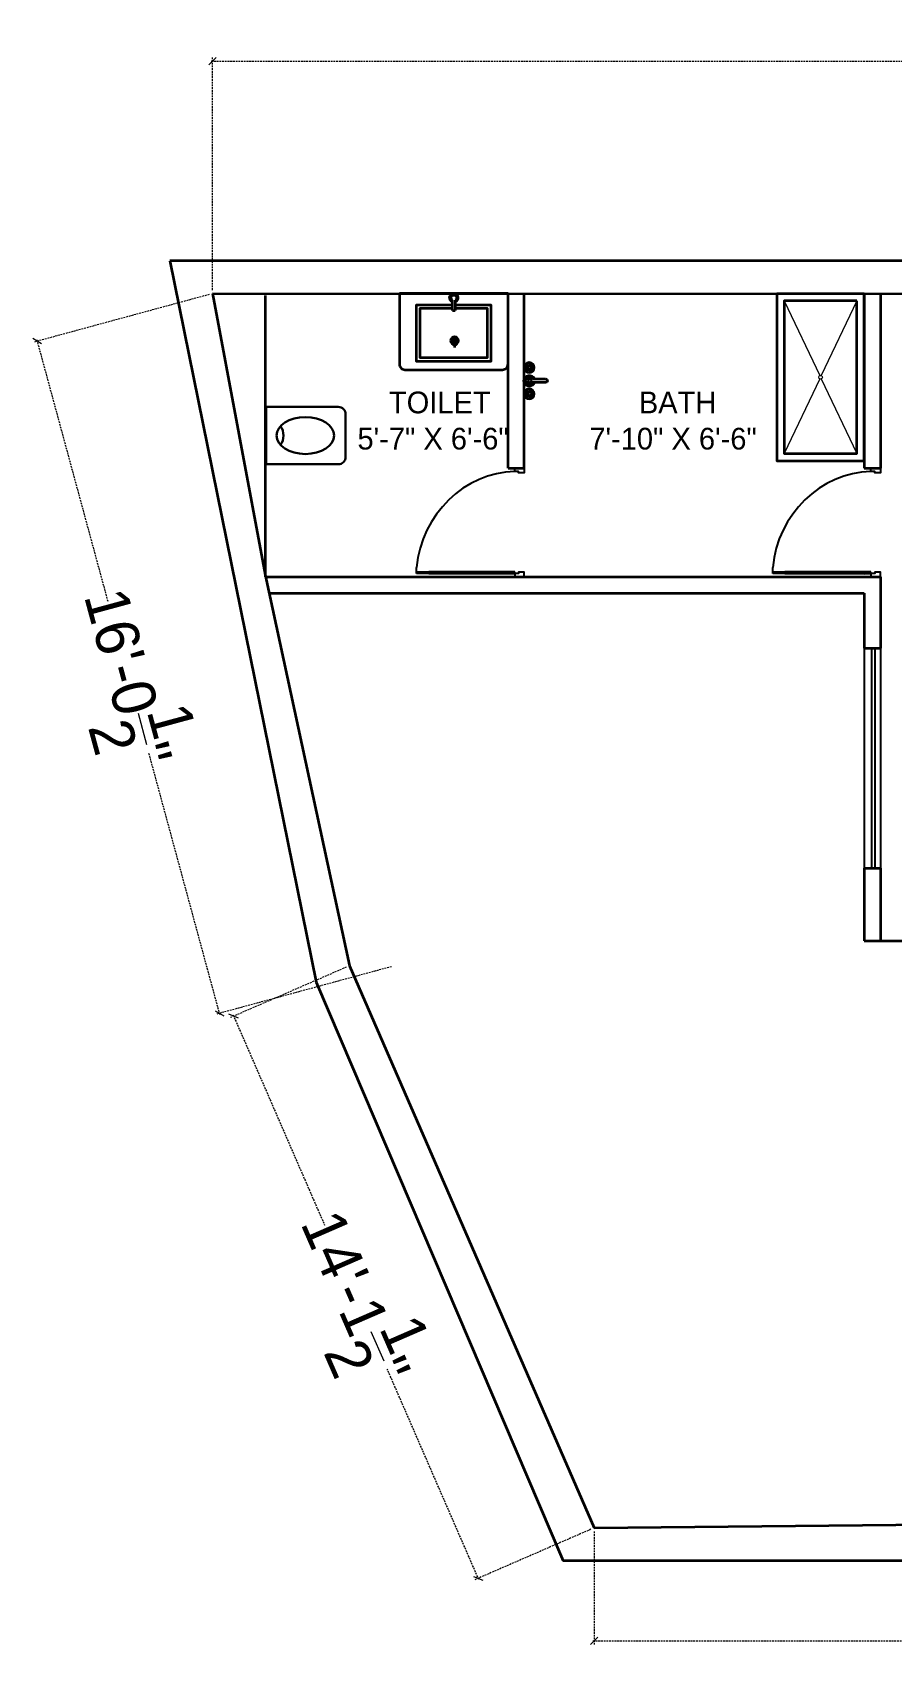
# Model space of a CAD drawing. Header units: millimetres. Extents: x -6808 to 215771, y -89660 to -16303.
# Drawn here: x 91954.5 to 92191.5, y -48008.6 to -47556.7 of the extents above; entities that cross this region are included whole.
import ezdxf

# ---------------------------------------------------------------- set-up
doc = ezdxf.new("R2010")
doc.units = ezdxf.units.MM
doc.header["$PDMODE"] = 35
doc.linetypes.add('DASHED', pattern=[0.75, 0.5, -0.25])
doc.layers.get('0').update_dxf_attribs({"color": 8})
doc.layers.add('AR.furniture', color=7, linetype='Continuous', lineweight=35, true_color=0x009e9e)
for name, color, linetype, lineweight in [('dim2', 6, 'Continuous', 20), ('text', 7, 'Continuous', 25), ('wall', 7, 'Continuous', 35)]:
    doc.layers.add(name, color=color, linetype=linetype, lineweight=lineweight)
doc.layers.add('NET 01', color=8, linetype='Continuous')
doc.layers.add('WIN', color=5, linetype='Continuous')
doc.styles.add('SAJ', font='eurr____.ttf')
doc.dimstyles.new('SAJ', dxfattribs={"dimtxt": 5, "dimasz": 2, "dimexe": 1, "dimexo": 1, "dimgap": 0.09375, "dimtad": 0, "dimdec": 1, "dimzin": 0, "dimdsep": 46, "dimlunit": 4, "dimtxsty": 'SAJ', "dimblk": 'OBLIQUE', "dimcen": 0.125, "dimdle": 0.375, "dimadec": 0, "dimazin": 0, "dimtfac": 1, "dimtdec": 1, "dimtofl": 0, "dimtmove": 0, "dimatfit": 3, "dimldrblk": 'OBLIQUE', "dimfxl": 1, "dimtolj": 1, "dimtzin": 0, "dimlwd": 5, "dimlwe": 5, "dimarcsym": 1})

# ---------------------------------------------------------------- blocks, each defined once
blk = doc.blocks.new('_Oblique')
at = {"color": 0, "linetype": 'ByBlock', "lineweight": -2}
blk.add_line((-0.5, -0.5), (0.5, 0.5), dxfattribs=at)
blk = doc.blocks.new('*D1771')
at = {"layer": 'Defpoints', "color": 0, "transparency": 16777216}
for p in [(92592.04, -47564.58), (92004.15, -47628.74), (92592.04, -47628.73)]:
    blk.add_point(p, dxfattribs=at)
at = {"layer": 'dim2', "color": 0, "linetype": 'DASHED', "lineweight": 5, "transparency": 16777216}
for p, q in [((92004.15, -47627.74), (92004.15, -47563.58)), ((92592.04, -47627.73), (92592.04, -47563.58)), ((92003.78, -47564.58), (92289.13, -47564.58)), ((92592.42, -47564.58), (92307.06, -47564.58))]:
    blk.add_line(p, q, dxfattribs=at)
at = {"layer": 'dim2', "color": 0, "lineweight": 5, "transparency": 16777216, "xscale": 2, "yscale": 2, "zscale": 2, "rotation": 180}
blk.add_blockref('_Oblique', (92004.15, -47564.58), dxfattribs=at)
at = {"layer": 'dim2', "color": 0, "lineweight": 5, "transparency": 16777216, "xscale": 2, "yscale": 2, "zscale": 2}
blk.add_blockref('_Oblique', (92592.04, -47564.58), dxfattribs=at)
at = {"layer": 'dim2', "color": 0, "transparency": 16777216, "insert": (92298.1, -47564.58), "char_height": 12, "attachment_point": 5, "style": 'SAJ'}
blk.add_mtext("\\A1;49'", dxfattribs=at)
blk = doc.blocks.new('W.C')
at = {"layer": 'AR.furniture', "lineweight": 30, "ltscale": 3}
blk.add_lwpolyline([(41572.37, -1963.34), (41572.37, -1947.5), (41552.47, -1947.5, 0.414214), (41550.43, -1949.54), (41550.43, -1961.3, 0.414214), (41552.47, -1963.34)], format="xyb", close=True, dxfattribs=at)
blk.add_arc((41572.2, -1955.42), 4.6, 145.5059, 214.4941, dxfattribs=at)
blk.add_ellipse((41561.56, -1955.42), major_axis=(7.96, 0), ratio=0.640617, dxfattribs=at)
blk = doc.blocks.new('A$C50FA59C9')
at = {"layer": 'AR.furniture', "ltscale": 2}
for p, q in [((4.63, -14.62), (1.83, -14.62)), ((1.83, -15.39), (4.63, -15.39)), ((4.63, -14.62), (4.63, -15.39)), ((11.93, -15.22), (14.83, -15.22)), ((13.01, -14.14), (13.01, -16.29))]:
    blk.add_line(p, q, dxfattribs=at)
blk.add_lwpolyline([(0, 0), (12, 0), (15, 0), (15, 0), (19.5, 0, -0.414214), (21, -1.5), (21, -28.48, -0.414214), (19.5, -29.98), (15, -29.98), (15, -29.98), (12, -29.98), (0, -29.98)], format="xyb", dxfattribs=at)
for points in [[(0, -29.98), (0, 0)], [(3.14, -14.62), (3.14, -4.66), (18.65, -4.66), (18.65, -25.36), (3.14, -25.36), (3.14, -15.39)], [(4.14, -14.62), (4.14, -5.66), (17.65, -5.66), (17.65, -24.36), (4.14, -24.36), (4.14, -15.39)]]:
    blk.add_lwpolyline(points, dxfattribs=at)
for radius in [1.08, 0.691]:
    blk.add_circle((13.01, -15.22), radius, dxfattribs=at)
for radius, start, end in [(1.16, 19.6514, 340.3603), (0.772, 30.3431, 329.7554)]:
    blk.add_arc((1.16, -15.01), radius, start, end, dxfattribs=at)
blk = doc.blocks.new('CVGDRF')
at = {"layer": 'AR.furniture'}
for p, q in [((91951.07, -21891.25), (91951.07, -21894.89)), ((91952.07, -21894.89), (91952.07, -21891.25)), ((91947.46, -21895.63), (91947.2, -21895.63)), ((91947.47, -21895.88), (91947.2, -21895.88)), ((91947.82, -21895.27), (91947.82, -21895)), ((91947.82, -21896.23), (91947.82, -21896.5)), ((91948.07, -21895.27), (91948.07, -21895)), ((91948.07, -21896.23), (91948.07, -21896.5)), ((91948.43, -21895.63), (91948.7, -21895.63)), ((91948.43, -21895.88), (91948.7, -21895.88)), ((91954.71, -21895.63), (91954.45, -21895.63)), ((91954.72, -21895.88), (91954.45, -21895.88)), ((91955.07, -21895.27), (91955.07, -21895)), ((91955.07, -21896.23), (91955.07, -21896.5)), ((91955.32, -21895.27), (91955.32, -21895)), ((91955.32, -21896.23), (91955.32, -21896.5)), ((91955.68, -21895.63), (91955.95, -21895.63)), ((91955.68, -21895.88), (91955.95, -21895.88))]:
    blk.add_line(p, q, dxfattribs=at)
for centre, radius in [((91947.95, -21895.75), 1.38), ((91946.95, -21895.75), 0.28), ((91947.95, -21895.75), 0.5), ((91947.95, -21894.75), 0.28), ((91947.95, -21896.75), 0.28), ((91948.95, -21895.75), 0.28), ((91951.57, -21895.75), 0.5), ((91955.2, -21895.75), 1.38), ((91954.2, -21895.75), 0.28), ((91955.2, -21895.75), 0.5), ((91955.2, -21894.75), 0.28), ((91955.2, -21896.75), 0.28), ((91956.2, -21895.75), 0.28)]:
    blk.add_circle(centre, radius, dxfattribs=at)
for centre, radius, start, end in [((91951.57, -21891.25), 0.5, 0, 180), ((91947.95, -21895.75), 1, 105.2407, 164.2093), ((91947.95, -21895.75), 1, 196.2342, 253.9047), ((91947.95, -21895.75), 1, 16.4413, 74.0789), ((91947.95, -21895.75), 1, 286.12, 344.0884), ((91951.57, -21895.75), 1.5, 109.6514, 70.3603), ((91951.57, -21895.75), 1, 120.3431, 59.7554), ((91955.2, -21895.75), 1, 106.12, 164.0884), ((91955.2, -21895.75), 1, 196.4413, 254.0789), ((91955.2, -21895.75), 1, 285.2407, 344.2093), ((91955.2, -21895.75), 1, 16.2342, 73.9047)]:
    blk.add_arc(centre, radius, start, end, dxfattribs=at)
blk = doc.blocks.new('*D1774')
at = {"layer": 'Defpoints', "color": 0, "transparency": 16777216}
for p in [(92041.99, -47814.32), (92009.98, -47828.24), (92109.51, -47969.53)]:
    blk.add_point(p, dxfattribs=at)
at = {"layer": 'dim2', "color": 0, "linetype": 'DASHED', "lineweight": 5, "transparency": 16777216}
for p, q in [((92041.07, -47814.72), (92009.07, -47828.64)), ((92009.83, -47827.9), (92035.08, -47885.94)), ((92077.65, -47983.8), (92052.4, -47925.75)), ((92108.59, -47969.93), (92076.59, -47983.85))]:
    blk.add_line(p, q, dxfattribs=at)
at = {"layer": 'dim2', "color": 0, "lineweight": 5, "transparency": 16777216, "xscale": 2, "yscale": 2, "zscale": 2}
for p, rotation in [((92009.98, -47828.24), 113.5096673834566), ((92077.5, -47983.46), 293.5096673834566)]:
    blk.add_blockref('_Oblique', p, dxfattribs=dict(at, rotation=rotation))
at = {"layer": 'dim2', "color": 0, "transparency": 16777216, "insert": (92043.74, -47905.85), "char_height": 12, "attachment_point": 5, "rotation": 293.5097, "style": 'SAJ'}
blk.add_mtext('\\A1;14\'-1{\\H1x;\\S1/2;}"', dxfattribs=at)
blk = doc.blocks.new('*D1775')
at = {"layer": 'Defpoints', "color": 0, "transparency": 16777216}
for p in [(92592.28, -47963.71), (92109.51, -47969.53), (92592.28, -48000.7)]:
    blk.add_point(p, dxfattribs=at)
at = {"layer": 'dim2', "color": 0, "linetype": 'DASHED', "lineweight": 5, "transparency": 16777216}
for p, q in [((92592.28, -47964.71), (92592.28, -48001.7)), ((92109.51, -47970.53), (92109.51, -48001.7)), ((92109.14, -48000.7), (92332.57, -48000.7)), ((92592.66, -48000.7), (92369.22, -48000.7))]:
    blk.add_line(p, q, dxfattribs=at)
at = {"layer": 'dim2', "color": 0, "lineweight": 5, "transparency": 16777216, "xscale": 2, "yscale": 2, "zscale": 2, "rotation": 180}
blk.add_blockref('_Oblique', (92109.51, -48000.7), dxfattribs=at)
at = {"layer": 'dim2', "color": 0, "lineweight": 5, "transparency": 16777216, "xscale": 2, "yscale": 2, "zscale": 2}
blk.add_blockref('_Oblique', (92592.28, -48000.7), dxfattribs=at)
at = {"layer": 'dim2', "color": 0, "transparency": 16777216, "insert": (92350.9, -48000.7), "char_height": 12, "attachment_point": 5, "style": 'SAJ'}
blk.add_mtext('\\A1;40\'-3"', dxfattribs=at)
blk = doc.blocks.new('*D1777')
at = {"layer": 'Defpoints', "color": 0, "transparency": 16777216}
for p in [(92004.15, -47628.74), (92054.5, -47814.32), (92006.07, -47827.46)]:
    blk.add_point(p, dxfattribs=at)
at = {"layer": 'dim2', "color": 0, "linetype": 'DASHED', "lineweight": 5, "transparency": 16777216}
for p, q in [((92003.19, -47629), (91954.76, -47642.15)), ((91955.62, -47641.52), (91975.21, -47713.72)), ((92006.17, -47827.82), (91986.58, -47755.62)), ((92053.54, -47814.58), (92005.11, -47827.72))]:
    blk.add_line(p, q, dxfattribs=at)
at = {"layer": 'dim2', "color": 0, "lineweight": 5, "transparency": 16777216, "xscale": 2, "yscale": 2, "zscale": 2}
for p, rotation in [((91955.72, -47641.88), 105.1802334078197), ((92006.07, -47827.46), 285.1802334078196)]:
    blk.add_blockref('_Oblique', p, dxfattribs=dict(at, rotation=rotation))
at = {"layer": 'dim2', "color": 0, "transparency": 16777216, "insert": (91980.9, -47734.67), "char_height": 12, "attachment_point": 5, "rotation": 285.1802, "style": 'SAJ'}
blk.add_mtext('\\A1;16\'-0{\\H1x;\\S1/2;}"', dxfattribs=at)
blk = doc.blocks.new('QEWFWE')
at = {"layer": 'NET 01'}
for p, q in [((238503.45, 15011.85), (238503.45, 15015.77)), ((238503.45, 15015.77), (238505.41, 15015.77)), ((238503.98, 15015.77), (238503.98, 15011.85)), ((238503.98, 15011.85), (238503.45, 15011.85)), ((238503.45, 15011.85), (238503.45, 14988.32)), ((238503.98, 14988.32), (238503.98, 15011.85)), ((238503.45, 14988.32), (238503.45, 14984.4)), ((238503.98, 14988.32), (238503.45, 14988.32)), ((238503.98, 14984.4), (238503.98, 14988.32)), ((238503.45, 14984.4), (238503.98, 14984.4))]:
    blk.add_line(p, q, dxfattribs=at)
for points in [[(238503.45, 14984.4), (238502.4, 14984.4), (238502.4, 14981.4), (238503.9, 14981.4), (238503.9, 14982.9), (238503.9, 14983.2), (238503.45, 14983.2)], [(238536.02, 14984.4), (238537.07, 14984.4), (238537.07, 14981.4), (238535.57, 14981.4), (238535.57, 14982.9), (238535.57, 14983.2), (238536.02, 14983.2)]]:
    blk.add_lwpolyline(points, close=True, dxfattribs=at)
blk.add_ellipse((238504.18, 14985.62), major_axis=(-29.27, 13.54), ratio=0.925766, start_param=-2.718612, end_param=-1.204625, dxfattribs=at)

msp = doc.modelspace()

# ---------------------------------------------------------------- linework, layer by layer
at = {"linetype": 'ByBlock', "lineweight": 20}
for p, q in [((92161.981, -47630.766), (92171.794, -47651.38)), ((92182.046, -47630.766), (92172.233, -47651.38)), ((92171.794, -47652.301), (92161.981, -47672.915)), ((92172.233, -47652.301), (92182.046, -47672.915))]:
    msp.add_line(p, q, dxfattribs=at)
msp.add_circle((92172.013, -47651.84), 0.51, dxfattribs=at)
at = {"layer": 'AR.furniture', "ltscale": 2}
for points in [[(92184.046, -47628.766), (92159.981, -47628.766), (92159.981, -47674.915), (92184.046, -47674.915)], [(92182.046, -47630.766), (92161.981, -47630.766), (92161.981, -47672.915), (92182.046, -47672.915)]]:
    msp.add_lwpolyline(points, close=True, dxfattribs=at)
at = {"layer": 'wall'}
for p, q in [((92493.042, -47619.731), (91992.383, -47619.731)), ((91992.383, -47619.731), (92032.795, -47818.849)), ((92004.15, -47628.731), (92018.643, -47706.412)), ((92004.153, -47628.742), (92423.761, -47628.797)), ((92018.751, -47706.911), (92018.751, -47629.244)), ((92085.727, -47676.93), (92085.727, -47628.745)), ((92090.227, -47676.93), (92090.227, -47628.745)), ((92184.046, -47628.766), (92184.046, -47676.93)), ((92188.546, -47628.766), (92188.546, -47676.93)), ((92085.727, -47676.93), (92090.227, -47676.93)), ((92184.046, -47676.93), (92188.546, -47676.93)), ((92018.643, -47706.412), (92041.99, -47814.317)), ((92018.751, -47706.911), (92188.546, -47706.93)), ((92184.046, -47706.43), (92184.046, -47706.433)), ((92188.546, -47706.93), (92188.546, -47726.651)), ((92019.724, -47711.411), (92184.046, -47711.433)), ((92184.046, -47711.433), (92184.046, -47726.65)), ((92184.046, -47726.65), (92188.546, -47726.651)), ((92184.046, -47787.367), (92188.546, -47787.367)), ((92184.046, -47787.367), (92184.046, -47807.409)), ((92188.546, -47787.367), (92188.546, -47807.409)), ((92184.046, -47807.409), (92184.046, -47807.409)), ((92184.046, -47807.409), (92271.061, -47807.409)), ((92041.99, -47814.317), (92109.511, -47969.532)), ((92032.795, -47818.849), (92100.954, -47978.641)), ((92109.511, -47969.532), (92375.914, -47966.928)), ((92196.954, -47978.641), (92100.954, -47978.641))]:
    msp.add_line(p, q, dxfattribs=at)
at = {"layer": 'WIN'}
for p, q in [((92184.046, -47726.65), (92184.046, -47787.367)), ((92186.046, -47726.65), (92186.046, -47787.367)), ((92187.046, -47726.65), (92187.046, -47787.367)), ((92188.546, -47726.651), (92188.546, -47787.367))]:
    msp.add_line(p, q, dxfattribs=at)

# ---------------------------------------------------------------- block references
at = {"linetype": 'ByBlock', "lineweight": 20, "xscale": 0.8653339681040956, "yscale": 0.8653339681040956, "zscale": 0.8653339681040956, "rotation": 90.00000000000001}
for p in [(105054.137, -254091.156), (105152.456, -254091.156)]:
    msp.add_blockref('QEWFWE', p, dxfattribs=at)
at = {"layer": 'wall', "xscale": -1}
for name, p, rotation in [('A$C50FA59C9', (92055.745, -47628.745), 90), ('CVGDRF', (113987.342, -139604.38), 270)]:
    msp.add_blockref(name, p, dxfattribs=dict(at, rotation=rotation))
msp.add_blockref('W.C', (133591.323, -45712.508), dxfattribs=at)

# ---------------------------------------------------------------- texts
at = {"layer": 'text', "ltscale": 2, "char_height": 6, "width": 244.74508, "attachment_point": 1, "style": 'SAJ'}
for s, insert in [('\\A1;\\pi110.20735,t212.20735;{\\fCentury Gothic|b0|i0|c0|p34;TOILET\\P\\pi101.51734,t203.51734;5\'-7" X 6\'-6"}', (91942.634, -47655.786)), ('\\A1;\\pi112.99117,t214.99117;{\\fCentury Gothic|b0|i0|c0|p34;BATH\\P\\pi99.33311,t201.33311;7\'-10" X 6\'-6"}', (92008.85, -47655.786))]:
    msp.add_mtext(s, dxfattribs=dict(at, insert=insert))

# ---------------------------------------------------------------- dimensions: what is measured, and where the dimension line sits
at = {"layer": 'dim2'}
for base, p1, p2, picture, middle in [((92592.042, -47564.578), (92004.152, -47628.742), (92592.042, -47628.731), '*D1771', (92298.097, -47564.578)), ((92592.283, -48000.705), (92109.511, -47969.532), (92592.283, -47963.713), '*D1775', (92350.897, -48000.705))]:
    dim = msp.add_linear_dim(base=base, p1=p1, p2=p2, dimstyle='SAJ', override={"dimtxt": 12}, dxfattribs=at)
    dim.commit()
    dim.dimension.update_dxf_attribs({"geometry": picture, "text_midpoint": middle})
for p1, p2, distance, picture, middle in [((92004.153, -47628.742), (92054.504, -47814.317), -50.184, '*D1777', (91980.896, -47734.671)), ((92109.511, -47969.532), (92041.99, -47814.317), 34.905, '*D1774', (92043.743, -47905.848))]:
    dim = msp.add_aligned_dim(p1=p1, p2=p2, distance=distance, dimstyle='SAJ', override={"dimtxt": 12}, dxfattribs=at)
    dim.commit()
    dim.dimension.update_dxf_attribs({"geometry": picture, "text_midpoint": middle})

doc.saveas('drawing.dxf')
